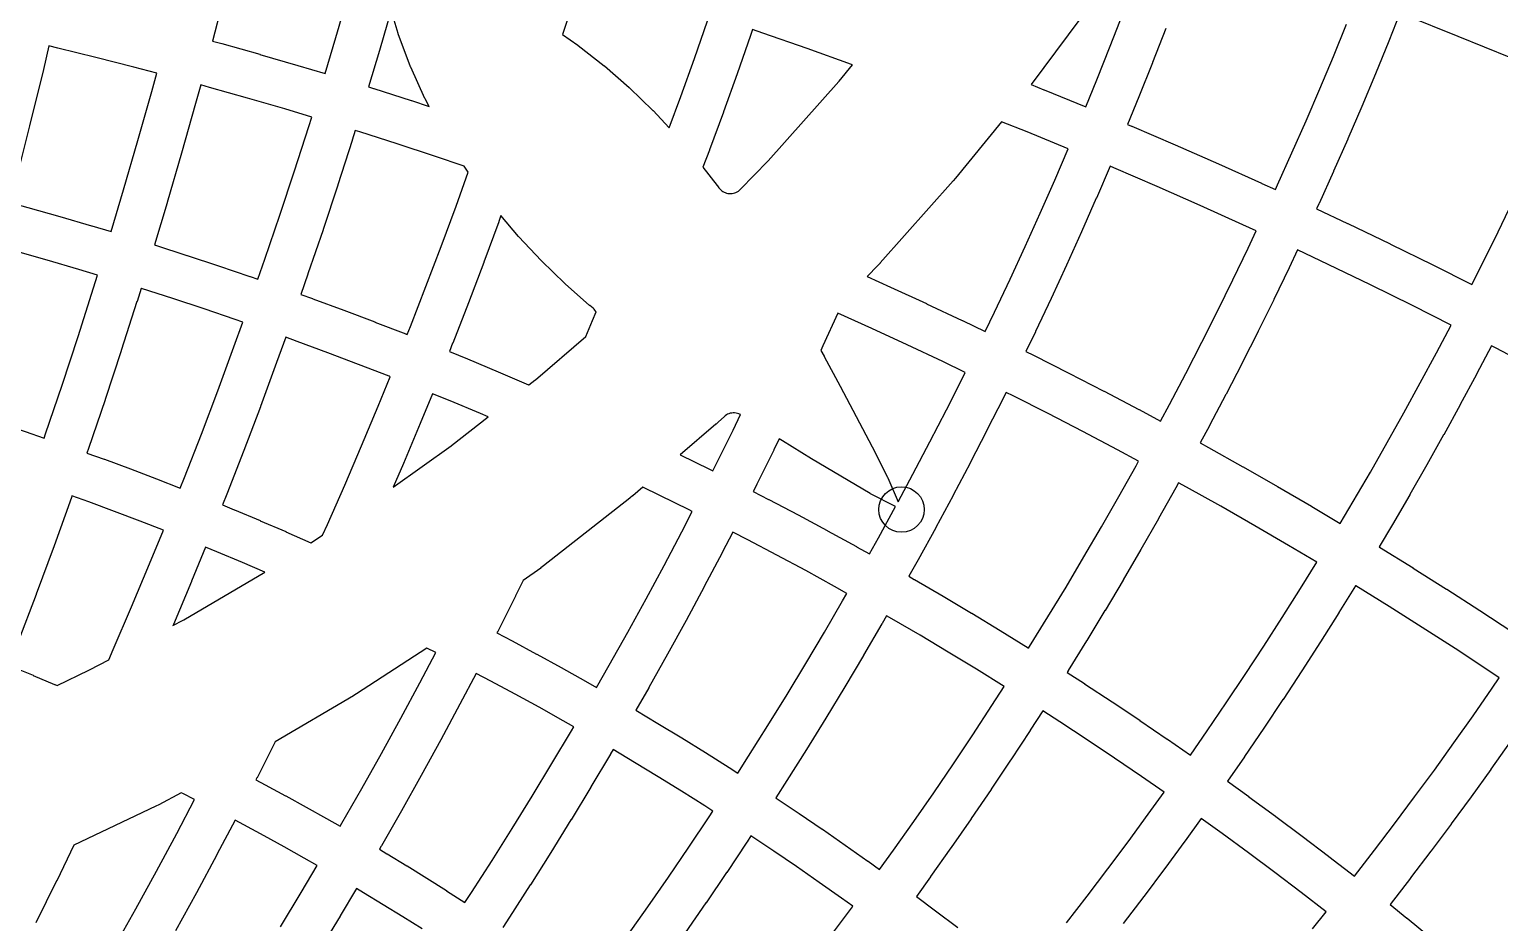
# Model space of a CAD drawing. Header units: millimetres. Extents: x -67 to 67, y -67 to 67.
# Drawn here: x 18.04 to 44.06, y -42.45 to -26.65 of the extents above; entities that cross this region are included whole.
import ezdxf

# ---------------------------------------------------------------- set-up
doc = ezdxf.new("R2010")
doc.units = ezdxf.units.MM
doc.layers.add('CUT_INNER', color=6, linetype='Continuous')
doc.layers.add('ENGRAVE', color=7, linetype='Continuous')

msp = doc.modelspace()

# ---------------------------------------------------------------- linework, layer by layer
at = {"layer": 'CUT_INNER'}
for points in [[(21.6795, -25.3153), (21.4556, -26.1969), (21.4547, -26.2003), (21.2816, -26.8579), (21.4441, -26.9022), (21.4474, -26.9031), (22.1181, -27.0923), (22.1214, -27.0932), (22.7904, -27.2882), (22.7938, -27.2892), (23.2733, -27.4335), (23.4649, -26.7969), (23.6953, -26.0065), (23.9188, -25.214), (24.0805, -24.6208), (23.8572, -24.562), (23.0513, -24.3574), (22.2436, -24.1597), (21.9747, -24.0964), (21.8973, -24.425), (21.8965, -24.4284), (21.6803, -25.3119)], [(35.9935, -27.7191), (35.9968, -27.7204), (36.7322, -28.0213), (36.9279, -27.5427), (37.1657, -26.9468), (37.3982, -26.3488), (37.6256, -25.7488), (37.8476, -25.1468), (37.9825, -24.7711), (37.8329, -24.7188), (36.8873, -26.1172), (36.8857, -26.1195), (36.8529, -26.1657), (36.8513, -26.168), (35.7663, -27.6284)], [(29.8076, -27.1685), (30.0418, -26.498), (30.0755, -26.3987), (29.4443, -26.1905), (28.6524, -25.9371), (27.8583, -25.6905), (27.8094, -25.6757), (27.8059, -25.6874), (27.8048, -25.6907), (27.5785, -26.4196), (27.5775, -26.423), (27.4745, -26.7447), (27.7453, -26.9322), (27.751, -26.9363), (28.2108, -27.2944), (28.216, -27.2987), (28.6529, -27.6786), (28.6577, -27.683), (29.0727, -28.0837), (29.0771, -28.0881), (29.3626, -28.3925), (29.5676, -27.837)], [(24.2363, -27.0236), (24.2353, -27.027), (24.0417, -27.6703), (24.1298, -27.6977), (24.1332, -27.6987), (24.7968, -27.9112), (24.8001, -27.9122), (25.116, -28.0164), (25.0445, -27.8809), (25.0412, -27.8742), (24.7899, -27.3209), (24.7868, -27.3135), (24.5667, -26.7321), (24.5636, -26.723), (24.4435, -26.3126)], [(30.5649, -27.4385), (30.3237, -28.1103), (30.3225, -28.1136), (30.0754, -28.7833), (30.0742, -28.7866), (29.9593, -29.0898), (30.2123, -29.4123), (30.2152, -29.4161), (30.2418, -29.4527), (30.2569, -29.4716), (30.2738, -29.4889), (30.2923, -29.5045), (30.3122, -29.5183), (30.3333, -29.53), (30.3555, -29.5397), (30.3785, -29.5472), (30.4021, -29.5524), (30.4261, -29.5553), (30.4503, -29.5559), (30.4744, -29.5541), (30.4982, -29.55), (30.5216, -29.5437), (30.5442, -29.5351), (30.5659, -29.5244), (30.5864, -29.5116), (30.6056, -29.4969), (30.6233, -29.4804), (31.1084, -28.9822), (31.1159, -28.9741), (32.3633, -27.5738), (32.3705, -27.5653), (32.6038, -27.2788), (32.589, -27.2733), (31.8064, -26.9924), (31.0214, -26.7182), (30.8373, -26.6557), (30.8025, -26.7581), (30.8014, -26.7614), (30.5661, -27.4352)], [(18.0449, -28.3581), (17.7939, -29.3461), (17.7931, -29.3495), (17.6967, -29.7156), (18.0107, -29.8012), (18.0141, -29.8022), (18.5768, -29.9609), (18.5802, -29.9618), (19.1415, -30.1254), (19.1449, -30.1264), (19.4857, -30.229), (19.7082, -29.4897), (19.9617, -28.6198), (20.2077, -27.7478), (20.2957, -27.4249), (19.8916, -27.3185), (19.2196, -27.1479), (18.5462, -26.9831), (18.3867, -26.9455), (18.2888, -27.3611), (18.288, -27.3645), (18.0457, -28.3547)], [(20.7341, -28.8431), (20.4796, -29.7164), (20.4786, -29.7198), (20.2541, -30.4655), (20.2665, -30.4694), (20.2698, -30.4704), (20.8267, -30.6487), (20.83, -30.6497), (21.3853, -30.8328), (21.3886, -30.834), (21.9423, -31.0219), (21.9456, -31.023), (22.0861, -31.0721), (22.21, -30.7175), (22.4746, -29.9378), (22.7325, -29.1558), (22.9835, -28.3717), (23.0362, -28.2018), (22.5637, -28.0596), (21.8981, -27.8656), (21.2309, -27.6774), (21.072, -27.6341), (20.9829, -27.9609), (20.982, -27.9643), (20.7351, -28.8398)], [(33.2773, -31.2088), (33.2805, -31.2103), (33.9133, -31.502), (33.9165, -31.5035), (34.5467, -31.8007), (34.5499, -31.8022), (34.9535, -31.9969), (35.1194, -31.653), (35.393, -31.0727), (35.6617, -30.49), (35.9252, -29.905), (36.1836, -29.3178), (36.4219, -28.763), (35.694, -28.4652), (35.241, -28.2845), (34.4274, -29.2837), (34.4256, -29.2859), (34.3889, -29.329), (34.387, -29.3311), (33.0945, -30.782), (33.0927, -30.7841), (33.054, -30.8256), (33.0521, -30.8276), (32.8627, -31.0221)], [(23.4966, -29.406), (23.2376, -30.1912), (23.2365, -30.1946), (22.9707, -30.9776), (22.9696, -30.9809), (22.8441, -31.3402), (23.0512, -31.4146), (23.0545, -31.4158), (23.603, -31.6181), (23.6063, -31.6193), (24.1531, -31.8265), (24.1564, -31.8278), (24.7013, -32.0397), (24.7045, -32.041), (24.7261, -32.0496), (24.7827, -31.9077), (25.0581, -31.1996), (25.3273, -30.4892), (25.5902, -29.7764), (25.8061, -29.1752), (25.7359, -29.0725), (25.2084, -28.8935), (24.55, -28.6763), (23.8897, -28.465), (23.8046, -28.4386), (23.7508, -28.6118), (23.7497, -28.6151), (23.4977, -29.4026)], [(39.063, -31.6345), (39.3366, -31.0796), (39.6054, -30.5223), (39.7502, -30.2153), (39.5136, -30.1063), (38.7555, -29.7647), (37.9944, -29.4299), (37.2304, -29.1016), (37.1636, -29.0736), (36.9216, -29.6367), (36.9202, -29.64), (36.6604, -30.2304), (36.659, -30.2337), (36.394, -30.8219), (36.3925, -30.825), (36.1225, -31.4109), (36.121, -31.4141), (35.8458, -31.9976), (35.8443, -32.0007), (35.6755, -32.3506), (35.8056, -32.4147), (35.8087, -32.4163), (36.4309, -32.7299), (36.4341, -32.7315), (37.0535, -33.0505), (37.0566, -33.0521), (37.6733, -33.3766), (37.6764, -33.3782), (38.0538, -33.581), (38.2131, -33.2846), (38.5012, -32.737), (38.7845, -32.187)], [(28.0695, -31.6499), (28.063, -31.6392), (28.0486, -31.6198), (28.0323, -31.6019), (28.0145, -31.5856), (27.9569, -31.5382), (27.9533, -31.5351), (27.5202, -31.1495), (27.5164, -31.1459), (27.1015, -30.7439), (27.0974, -30.7398), (26.7022, -30.3198), (26.6981, -30.3152), (26.3835, -29.9461), (26.3463, -30.0497), (26.3451, -30.053), (26.081, -30.7691), (26.0797, -30.7724), (25.8093, -31.4861), (25.8081, -31.4894), (25.5314, -32.2007), (25.5302, -32.204), (25.4721, -32.3494), (25.792, -32.4803), (25.7952, -32.4817), (26.3344, -32.7078), (26.3377, -32.7091), (26.8749, -32.9399), (26.8768, -32.9408), (26.9865, -32.8547), (26.995, -32.8476), (27.8851, -32.0826), (28.0059, -31.8016)], [(16.9859, -32.3099), (16.7007, -33.2886), (16.6997, -33.292), (16.681, -33.354), (17.0248, -33.4607), (17.0281, -33.4618), (17.4954, -33.6113), (17.4987, -33.6124), (17.9647, -33.7661), (17.968, -33.7672), (18.3006, -33.8801), (18.3271, -33.8042), (18.6184, -32.9462), (18.9021, -32.0857), (19.1784, -31.2227), (19.2484, -30.9972), (18.9149, -30.8968), (18.3569, -30.7342), (17.7975, -30.5765), (17.4906, -30.4928), (17.2645, -31.3221), (17.2636, -31.3255), (16.9869, -32.3066)], [(40.0585, -31.4336), (39.7833, -31.9917), (39.7817, -31.9948), (39.5017, -32.5504), (39.5001, -32.5535), (39.2152, -33.1067), (39.2136, -33.1098), (38.9238, -33.6605), (38.9222, -33.6636), (38.7599, -33.9657), (38.9042, -34.0449), (38.9073, -34.0466), (39.5152, -34.387), (39.5183, -34.3888), (40.1232, -34.7345), (40.1263, -34.7363), (40.7282, -35.0873), (40.7312, -35.0891), (41.2355, -35.3891), (41.4666, -35.0006), (41.7698, -34.4808), (42.0684, -33.9583), (42.3625, -33.4332), (42.652, -32.9056), (42.9368, -32.3755), (43.1967, -31.8815), (42.5155, -31.5381), (41.7697, -31.1703), (41.0208, -30.8091), (40.4795, -30.5538), (40.3318, -30.8669), (40.3303, -30.87), (40.06, -31.4305)], [(19.6662, -32.3358), (19.3814, -33.1997), (19.3803, -33.203), (19.0879, -34.0643), (19.0867, -34.0676), (19.0596, -34.1454), (19.3641, -34.2547), (19.3674, -34.2559), (19.8277, -34.4257), (19.831, -34.427), (20.2898, -34.6008), (20.293, -34.602), (20.7113, -34.7647), (20.7852, -34.5795), (21.0836, -33.8121), (21.3753, -33.0422), (21.6603, -32.2697), (21.8181, -31.8301), (21.6822, -31.7827), (21.1319, -31.5959), (20.5799, -31.4139), (20.0264, -31.2367), (20.0168, -31.2337), (19.9457, -31.4628), (19.9446, -31.4662), (19.6673, -32.3325)], [(33.6755, -34.5176), (33.9743, -33.9498), (34.268, -33.3793), (34.5568, -32.8064), (34.5999, -32.719), (34.2022, -32.5272), (33.5751, -32.2314), (32.9455, -31.9412), (32.3435, -31.67), (32.0832, -32.2478), (32.0817, -32.251), (32.0453, -32.3299), (32.1033, -32.4345), (32.104, -32.4357), (32.3896, -32.9645), (32.6723, -33.4985), (32.9519, -34.0356), (32.9525, -34.0368), (33.2251, -34.5743), (33.2283, -34.5811), (33.4128, -35.0065)], [(22.1278, -33.3254), (21.8348, -34.0986), (21.8336, -34.1019), (21.5339, -34.8725), (21.5326, -34.8758), (21.4573, -35.0644), (21.6666, -35.15), (21.6698, -35.1514), (22.1222, -35.3411), (22.1255, -35.3425), (22.5762, -35.5361), (22.5794, -35.5375), (23.0226, -35.7325), (23.2295, -35.598), (23.3139, -35.4106), (23.6198, -34.7152), (23.9197, -34.0172), (24.2135, -33.3165), (24.4266, -32.7957), (24.4082, -32.7884), (23.8666, -32.5777), (23.3231, -32.3718), (22.7779, -32.1707), (22.5761, -32.0982), (22.4164, -32.543), (22.4152, -32.5463), (22.129, -33.3221)], [(26.0219, -33.4485), (25.4859, -33.2238), (25.1726, -33.0956), (24.957, -33.6226), (24.9557, -33.6258), (24.6605, -34.3297), (24.6591, -34.3329), (24.4791, -34.7519), (25.5025, -34.0194), (25.5114, -34.0127), (26.1564, -33.5063)], [(36.7017, -35.9834), (37.0134, -35.449), (37.3204, -34.9118), (37.6227, -34.372), (37.6693, -34.2871), (37.2974, -34.0873), (36.6838, -33.7645), (36.0675, -33.447), (35.4484, -33.135), (35.322, -33.0726), (35.2771, -33.1636), (35.2756, -33.1667), (34.9852, -33.7428), (34.9836, -33.7459), (34.6882, -34.3194), (34.6866, -34.3226), (34.3862, -34.8935), (34.3846, -34.8966), (34.0792, -35.4649), (34.0775, -35.4679), (33.7672, -36.0335), (33.7655, -36.0366), (33.604, -36.325), (33.6995, -36.3796), (33.7025, -36.3813), (34.2076, -36.6759), (34.2106, -36.6777), (34.7131, -36.9766), (34.7161, -36.9784), (35.216, -37.2817), (35.2189, -37.2836), (35.7161, -37.5912), (35.7191, -37.5931), (35.7229, -37.5955), (35.7388, -37.5702), (36.0644, -37.0441), (36.3854, -36.5151)], [(30.0731, -34.4312), (30.0762, -34.4327), (30.1334, -34.4616), (30.1943, -34.3407), (30.4914, -33.7383), (30.6233, -33.4648), (30.6173, -33.4614), (30.594, -33.4511), (30.5698, -33.4433), (30.545, -33.4379), (30.5197, -33.4351), (30.4943, -33.4349), (30.4689, -33.4372), (30.444, -33.4422), (30.4197, -33.4496), (30.3962, -33.4594), (30.3739, -33.4716), (30.3529, -33.486), (30.3335, -33.5025), (30.2361, -33.594), (30.2341, -33.5959), (30.1919, -33.6338), (30.1898, -33.6356), (29.5591, -34.1777)], [(31.2148, -34.0892), (31.2132, -34.0924), (30.9146, -34.6979), (30.913, -34.701), (30.8502, -34.8256), (31.1212, -34.9652), (31.1243, -34.9668), (31.6418, -35.2391), (31.6449, -35.2407), (32.1599, -35.5174), (32.163, -35.5191), (32.6756, -35.8003), (32.6787, -35.802), (32.9046, -35.9286), (33.0632, -35.6453), (33.367, -35.0915), (32.925, -34.8661), (32.9184, -34.8625), (32.3988, -34.5571), (32.3977, -34.5564), (31.8805, -34.245), (31.3653, -33.9298), (31.3087, -33.8945)], [(26.645, -36.6732), (26.6435, -36.6763), (26.3222, -37.3137), (26.3206, -37.3168), (26.315, -37.3277), (26.5807, -37.4675), (26.5838, -37.4691), (27.016, -37.7014), (27.0191, -37.703), (27.4492, -37.939), (27.4523, -37.9407), (27.8803, -38.1804), (27.8834, -38.1822), (28.0772, -38.2929), (28.3027, -37.8984), (28.6308, -37.3124), (28.9539, -36.7235), (29.2718, -36.1319), (29.5845, -35.5375), (29.7694, -35.1785), (29.7159, -35.1515), (29.1946, -34.8944), (28.894, -34.7494), (28.7162, -34.9022), (28.714, -34.904), (28.6703, -34.94), (28.6681, -34.9417), (27.1397, -36.1416), (27.1375, -36.1433), (27.0922, -36.1773), (27.0899, -36.179), (26.779, -36.4015)], [(38.0193, -35.3092), (37.7105, -35.8494), (37.7088, -35.8525), (37.3953, -36.39), (37.3936, -36.393), (37.0754, -36.9277), (37.0736, -36.9307), (36.7508, -37.4626), (36.749, -37.4656), (36.4216, -37.9947), (36.4197, -37.9977), (36.4018, -38.0261), (36.7083, -38.2233), (36.7112, -38.2252), (37.2002, -38.5458), (37.2031, -38.5477), (37.6893, -38.8725), (37.6922, -38.8745), (38.1755, -39.2036), (38.1784, -39.2056), (38.5842, -39.4871), (38.8804, -39.0602), (39.2191, -38.5628), (39.5534, -38.0624), (39.8834, -37.5591), (40.2089, -37.053), (40.5301, -36.544), (40.8191, -36.0769), (40.3216, -35.7809), (39.7227, -35.4317), (39.1208, -35.0877), (38.5159, -34.7489), (38.3753, -34.6717), (38.3267, -34.7602), (38.325, -34.7633), (38.021, -35.3062)], [(29.9808, -36.5109), (29.6613, -37.1056), (29.6596, -37.1087), (29.3349, -37.7006), (29.3332, -37.7037), (29.0033, -38.2927), (29.0016, -38.2958), (28.7727, -38.6962), (29.1608, -38.9271), (29.1638, -38.9289), (29.5832, -39.1835), (29.5862, -39.1853), (30.0034, -39.4435), (30.0064, -39.4453), (30.4213, -39.7071), (30.4243, -39.709), (30.5738, -39.8052), (30.7672, -39.5046), (31.1095, -38.962), (31.4472, -38.4163), (31.78, -37.8678), (32.1081, -37.3164), (32.4313, -36.7622), (32.508, -36.628), (32.2873, -36.5044), (31.7778, -36.2248), (31.2659, -35.9498), (30.7515, -35.6792), (30.4863, -35.5425), (30.2985, -35.9072), (30.2968, -35.9103), (29.9825, -36.5078)], [(21.3605, -35.8935), (21.158, -35.8106), (20.9118, -36.4124), (20.9104, -36.4156), (20.5907, -37.1781), (20.5893, -37.1814), (20.5819, -37.1987), (20.7617, -37.1033), (20.7713, -37.0978), (22.2064, -36.2523), (21.8097, -36.0819)], [(40.8861, -37.4865), (40.5586, -37.9955), (40.5567, -37.9985), (40.2248, -38.5047), (40.2229, -38.5076), (39.8866, -39.0109), (39.8846, -39.0138), (39.544, -39.5142), (39.542, -39.5171), (39.2407, -39.9514), (39.6165, -40.2219), (39.6193, -40.224), (40.0908, -40.5697), (40.0937, -40.5718), (40.5621, -40.9216), (40.5649, -40.9237), (41.0303, -41.2776), (41.0331, -41.2798), (41.4863, -41.6307), (41.8418, -41.1715), (42.1991, -40.7017), (42.5522, -40.2288), (42.9012, -39.7528), (43.246, -39.2739), (43.5866, -38.7919), (43.923, -38.3069), (44.0505, -38.1197), (43.8489, -37.985), (43.2691, -37.6049), (42.686, -37.2299), (42.0997, -36.8599), (41.5102, -36.4951), (41.507, -36.4932), (41.2128, -36.9686), (41.211, -36.9716), (40.888, -37.4835)], [(31.6639, -40.5218), (32.0694, -40.7979), (32.0723, -40.7999), (32.4754, -41.0795), (32.4783, -41.0815), (32.8789, -41.3647), (32.8818, -41.3667), (33.0861, -41.5138), (33.3331, -41.1706), (33.6902, -40.6654), (34.0428, -40.157), (34.391, -39.6456), (34.7348, -39.1312), (35.074, -38.6138), (35.2922, -38.2744), (35.2916, -38.274), (34.7974, -37.9682), (34.3005, -37.6667), (33.801, -37.3695), (33.299, -37.0768), (33.2075, -37.0244), (33.1285, -37.1626), (33.1267, -37.1657), (32.8017, -37.723), (32.7999, -37.726), (32.4701, -38.2804), (32.4683, -38.2834), (32.1336, -38.8349), (32.1318, -38.8379), (31.7923, -39.3865), (31.7904, -39.3895), (31.4462, -39.9351), (31.4443, -39.9381), (31.2477, -40.2437), (31.2501, -40.2453), (31.2531, -40.2472), (31.661, -40.5198)], [(22.0688, -39.888), (22.0672, -39.8911), (22.0484, -39.9276), (22.2119, -40.0136), (22.215, -40.0153), (22.5757, -40.209), (22.5787, -40.2107), (22.9377, -40.4076), (22.9407, -40.4093), (23.2979, -40.6094), (23.301, -40.6111), (23.5408, -40.7481), (23.5718, -40.6949), (23.9243, -40.0783), (24.2713, -39.4586), (24.6129, -38.8359), (24.9491, -38.2102), (25.2316, -37.6734), (25.075, -37.5945), (23.8297, -38.4048), (23.8274, -38.4063), (23.7792, -38.4361), (23.7768, -38.4375), (22.3871, -39.2564)], [(25.9461, -38.0421), (25.6598, -38.5861), (25.6582, -38.5892), (25.3203, -39.218), (25.3187, -39.2211), (24.9753, -39.8469), (24.9736, -39.8499), (24.6249, -40.4727), (24.6232, -40.4757), (24.269, -41.0954), (24.2672, -41.0985), (24.2348, -41.1541), (24.368, -41.2334), (24.371, -41.2352), (24.721, -41.4475), (24.724, -41.4494), (25.0721, -41.6648), (25.0751, -41.6667), (25.4213, -41.8851), (25.4243, -41.887), (25.7475, -42.0949), (25.8641, -41.917), (26.2274, -41.3522), (26.5858, -40.7841), (26.9392, -40.213), (27.2876, -39.6388), (27.631, -39.0616), (27.6737, -38.9884), (27.4859, -38.8811), (27.0609, -38.6431), (26.6339, -38.4088), (26.2048, -38.1782)]]:
    msp.add_lwpolyline(points, close=True, dxfattribs=at)
for points in [[(42.2921, -26.3657), (42.0955, -26.8584), (42.0942, -26.8616), (41.8586, -27.4375), (41.8572, -27.4408), (41.6166, -28.0146), (41.6153, -28.0178), (41.3696, -28.5895), (41.3683, -28.5927), (41.1177, -29.1622), (41.1162, -29.1654), (40.8607, -29.7327), (40.8592, -29.7359), (40.8183, -29.8247), (41.3653, -30.0826), (41.3685, -30.0842), (42.1206, -30.4469), (42.1237, -30.4485), (42.8726, -30.8178), (42.8758, -30.8193), (43.564, -31.1662), (43.7634, -30.7705), (44.0296, -30.2307), (44.291, -29.6887)], [(44.2556, -27.1576), (43.3215, -26.7755), (42.3842, -26.4015)], [(38.1482, -26.6385), (37.9144, -27.2398), (37.9131, -27.2431), (37.6741, -27.8423), (37.6727, -27.8455), (37.4738, -28.3319), (37.5429, -28.3609), (37.5462, -28.3622), (38.3134, -28.6918), (38.3166, -28.6932), (39.0809, -29.0295), (39.0841, -29.031), (39.8454, -29.3739), (39.8486, -29.3754), (40.089, -29.4862), (40.1283, -29.4009), (40.3825, -28.8368), (40.6316, -28.2705), (40.8759, -27.702), (41.1151, -27.1315), (41.3494, -26.5588)], [(44.7331, -32.6802), (43.9972, -32.2931), (43.9118, -32.2491), (43.6475, -32.7514), (43.6459, -32.7545), (43.3594, -33.2877), (43.3577, -33.2908), (43.0665, -33.8215), (43.0648, -33.8245), (42.7691, -34.3526), (42.7673, -34.3557), (42.467, -34.8812), (42.4652, -34.8843), (42.1603, -35.4072), (42.1585, -35.4102), (41.9234, -35.8054), (41.9287, -35.8086), (41.9317, -35.8105), (42.5243, -36.1771), (42.5272, -36.179), (43.1165, -36.5508), (43.1195, -36.5527), (43.7055, -36.9297), (43.7085, -36.9316), (44.2912, -37.3136)], [(17.7265, -37.922), (18.1054, -38.077), (18.1086, -38.0784), (18.4862, -38.2367), (18.4894, -38.2381), (18.531, -38.256), (19.0954, -37.9877), (19.1053, -37.9827), (19.4458, -37.8019), (19.5249, -37.6221), (19.8499, -36.8656), (20.1683, -36.1063), (20.4119, -35.5109), (20.0033, -35.352), (19.5478, -35.1794), (19.0908, -35.0108), (18.7945, -34.9045), (18.7869, -34.9264), (18.7857, -34.9297), (18.4783, -35.7858), (18.4771, -35.7891), (18.1623, -36.6425), (18.1611, -36.6458), (17.8388, -37.4964)], [(36.3898, -42.4569), (36.7582, -41.9811), (37.1225, -41.5021), (37.4826, -41.0199), (37.8384, -40.5346), (38.1199, -40.1435), (37.7215, -39.8672), (37.2411, -39.5401), (36.7579, -39.2172), (36.2719, -38.8985), (35.9712, -38.7051), (35.7492, -39.0502), (35.7473, -39.0531), (35.4062, -39.5735), (35.4042, -39.5764), (35.0586, -40.0937), (35.0566, -40.0967), (34.7064, -40.611), (34.7044, -40.6139), (34.3498, -41.1251), (34.3478, -41.128), (33.9886, -41.6361), (33.9866, -41.6389), (33.7353, -41.988), (34.0744, -42.2412), (34.0772, -42.2433), (34.4677, -42.5402)], [(44.2442, -39.2545), (43.9016, -39.7393), (43.8995, -39.7422), (43.5527, -40.224), (43.5506, -40.2268), (43.1995, -40.7056), (43.1975, -40.7085), (42.8422, -41.1842), (42.8401, -41.187), (42.4808, -41.6595), (42.4786, -41.6623), (42.1167, -42.1297), (42.4161, -42.37), (42.4188, -42.3722), (42.8716, -42.7422), (42.8743, -42.7444), (43.3238, -43.1183), (43.3265, -43.1205), (43.7728, -43.4983), (43.7754, -43.5006), (44.2184, -43.8822)], [(28.6147, -42.6958), (28.985, -42.1718), (29.3507, -41.6446), (29.7118, -41.1143), (30.0683, -40.5808), (30.1351, -40.4789), (29.9908, -40.3861), (29.5789, -40.1262), (29.1647, -39.8699), (28.7482, -39.6172), (28.3693, -39.3917), (28.3247, -39.4682), (28.3229, -39.4712), (27.9777, -40.0514), (27.9759, -40.0544), (27.6257, -40.6316), (27.6238, -40.6346), (27.2686, -41.2087), (27.2667, -41.2117), (26.9064, -41.7827), (26.9046, -41.7856), (26.5393, -42.3534), (26.5374, -42.3564), (26.4182, -42.5382)], [(19.5537, -42.8705), (19.925, -42.2077), (20.2904, -41.5416), (20.65, -40.8723), (20.9651, -40.2734), (20.7535, -40.1668), (20.7292, -40.1548), (20.3321, -40.3656), (20.3297, -40.3669), (20.279, -40.3924), (20.2765, -40.3936), (18.8285, -41.0819), (18.5249, -41.7113), (18.5234, -41.7145), (18.1576, -42.4561)], [(22.4824, -42.5261), (22.8509, -41.9189), (23.1346, -41.442), (22.9036, -41.31), (22.5494, -41.1117), (22.1936, -40.9164), (21.836, -40.7243), (21.6796, -40.6421), (21.3607, -41.2482), (21.3591, -41.2513), (20.9978, -41.9237), (20.9961, -41.9268), (20.629, -42.5959)], [(40.7457, -42.5619), (40.9872, -42.261), (40.5423, -41.9166), (40.0797, -41.5648), (39.614, -41.2171), (39.1453, -40.8734), (38.7764, -40.6078), (38.4899, -41.0057), (38.4878, -41.0086), (38.1299, -41.4967), (38.1278, -41.4995), (37.7657, -41.9845), (37.7636, -41.9873), (37.3972, -42.4692)], [(32.2356, -42.6674), (32.6058, -42.1717), (32.612, -42.1632), (32.4135, -42.0203), (32.0157, -41.7391), (31.6155, -41.4615), (31.2128, -41.1873), (30.8089, -40.9175), (30.7397, -41.0231), (30.7377, -41.026), (30.3793, -41.5624), (30.3774, -41.5653), (30.0143, -42.0986), (30.0123, -42.1015), (29.6446, -42.6315)], [(24.9908, -42.5642), (24.6476, -42.3476), (24.3024, -42.134), (23.9554, -41.9234), (23.8286, -41.848), (23.5409, -42.3315), (23.5391, -42.3345), (23.1688, -42.9447)]]:
    msp.add_lwpolyline(points, dxfattribs=at)
at = {"layer": 'ENGRAVE'}
msp.add_circle((33.4732, -35.1456), 0.402, dxfattribs=at)

doc.saveas('drawing.dxf')
